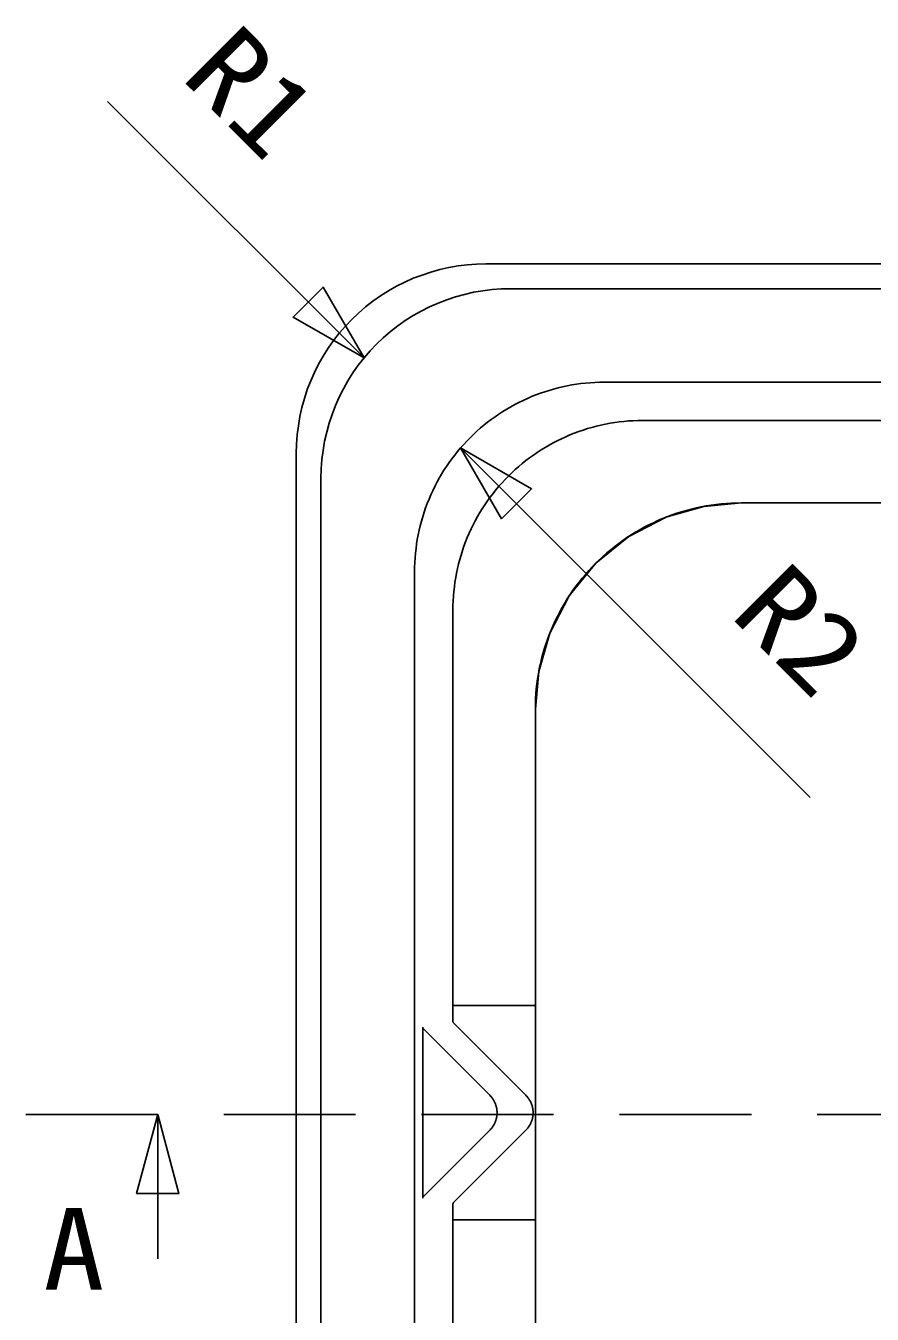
# Model space of a CAD drawing. Units: millimetres on the paper. Extents: x -200 to 200, y -121 to 121.
# Drawn here: x -63 to -50.17, y 54.86 to 74.4 of the extents above; entities that cross this region are included whole.
import ezdxf
from ezdxf.enums import TextEntityAlignment as Align

# ---------------------------------------------------------------- set-up
doc = ezdxf.new("R2010")
doc.units = ezdxf.units.MM
doc.linetypes.add('DASHED2', pattern=[3, 2, -1])
doc.layers.add('0-5_一般', color=7, linetype='Continuous')
doc.styles.add('ＭＳ 明朝', font='')
doc.styles.get('ＭＳ 明朝').set_extended_font_data('MS Mincho')

msp = doc.modelspace()

# ---------------------------------------------------------------- linework, layer by layer
at = {"layer": '0-5_一般'}
for p, q in [((-57.873, 69.365), (-61.762, 73.254)), ((-56.307, 70.778), (-56.167, 70.788)), ((-56.167, 70.788), (-56.026, 70.791)), ((-56.026, 70.791), (-46.026, 70.791)), ((-56.211, 70.361), (-56.072, 70.385)), ((-55.651, 70.416), (-46.026, 70.416)), ((-54.514, 68.984), (-54.443, 68.99)), ((-54.443, 68.99), (-54.373, 68.994)), ((-54.373, 68.994), (-54.302, 68.997)), ((-54.302, 68.997), (-54.232, 68.998)), ((-54.232, 68.998), (-46.026, 68.998)), ((-55.332, 68.779), (-55.267, 68.805)), ((-55.267, 68.805), (-55.2, 68.83)), ((-55.2, 68.83), (-55.134, 68.853)), ((-55.134, 68.853), (-55.066, 68.874)), ((-55.066, 68.874), (-54.999, 68.893)), ((-54.999, 68.893), (-54.93, 68.911)), ((-54.93, 68.911), (-54.862, 68.928)), ((-54.862, 68.928), (-54.793, 68.942)), ((-54.793, 68.942), (-54.723, 68.955)), ((-54.723, 68.955), (-54.654, 68.967)), ((-54.654, 68.967), (-54.584, 68.976)), ((-54.584, 68.976), (-54.514, 68.984)), ((-58.845, 68.477), (-58.814, 68.615)), ((-58.358, 68.51), (-58.307, 68.642)), ((-55.71, 68.589), (-55.649, 68.624)), ((-55.649, 68.624), (-55.587, 68.658)), ((-55.587, 68.658), (-55.524, 68.691)), ((-55.524, 68.691), (-55.461, 68.722)), ((-55.461, 68.722), (-55.397, 68.751)), ((-55.397, 68.751), (-55.332, 68.779)), ((-56.001, 68.389), (-55.944, 68.432)), ((-55.944, 68.432), (-55.887, 68.473)), ((-55.887, 68.473), (-55.829, 68.513)), ((-55.829, 68.513), (-55.77, 68.552)), ((-55.77, 68.552), (-55.71, 68.589)), ((-54.003, 68.395), (-53.932, 68.403)), ((-53.932, 68.403), (-53.862, 68.409)), ((-53.862, 68.409), (-53.792, 68.413)), ((-53.792, 68.413), (-53.721, 68.416)), ((-53.721, 68.416), (-53.651, 68.416)), ((-53.651, 68.416), (-47.41, 68.416)), ((-56.214, 68.205), (-56.163, 68.253)), ((-56.163, 68.253), (-56.11, 68.3)), ((-56.11, 68.3), (-56.056, 68.345)), ((-56.056, 68.345), (-56.001, 68.389)), ((-54.751, 68.198), (-54.685, 68.224)), ((-54.685, 68.224), (-54.619, 68.248)), ((-54.619, 68.248), (-54.552, 68.271)), ((-54.552, 68.271), (-54.485, 68.293)), ((-54.485, 68.293), (-54.417, 68.312)), ((-54.417, 68.312), (-54.349, 68.33)), ((-54.349, 68.33), (-54.281, 68.347)), ((-54.281, 68.347), (-54.211, 68.361)), ((-54.211, 68.361), (-54.142, 68.374)), ((-54.142, 68.374), (-54.072, 68.385)), ((-54.072, 68.385), (-54.003, 68.395)), ((-56.409, 68), (-56.362, 68.053)), ((-56.362, 68.053), (-56.314, 68.105)), ((-56.314, 68.105), (-56.265, 68.156)), ((-56.265, 68.156), (-56.214, 68.205)), ((-55.129, 68.007), (-55.068, 68.043)), ((-55.068, 68.043), (-55.006, 68.077)), ((-55.006, 68.077), (-54.943, 68.109)), ((-54.943, 68.109), (-54.88, 68.14)), ((-54.88, 68.14), (-54.816, 68.17)), ((-54.88, 68.14), (-54.88, 68.141)), ((-54.816, 68.17), (-54.751, 68.198)), ((-58.901, 67.916), (-58.901, 57.916)), ((-56.582, 67.778), (-56.541, 67.835)), ((-56.541, 67.835), (-56.498, 67.891)), ((-56.498, 67.891), (-56.454, 67.947)), ((-56.454, 67.947), (-56.409, 68)), ((-56.409, 68), (-51.107, 62.699)), ((-55.419, 67.808), (-55.363, 67.851)), ((-55.363, 67.851), (-55.306, 67.892)), ((-55.306, 67.892), (-55.248, 67.932)), ((-55.248, 67.932), (-55.189, 67.97)), ((-55.189, 67.97), (-55.129, 68.007)), ((-56.698, 67.601), (-56.661, 67.661)), ((-56.661, 67.661), (-56.622, 67.72)), ((-56.622, 67.72), (-56.582, 67.778)), ((-55.684, 67.574), (-55.633, 67.624)), ((-55.633, 67.624), (-55.581, 67.672)), ((-55.581, 67.672), (-55.528, 67.718)), ((-55.528, 67.718), (-55.474, 67.764)), ((-55.474, 67.764), (-55.419, 67.808)), ((-58.526, 67.541), (-58.526, 57.916)), ((-56.8, 67.415), (-56.767, 67.478)), ((-56.767, 67.478), (-56.733, 67.54)), ((-56.733, 67.54), (-56.698, 67.601)), ((-55.828, 67.419), (-55.781, 67.472)), ((-55.781, 67.472), (-55.733, 67.524)), ((-55.733, 67.524), (-55.684, 67.574)), ((-56.888, 67.223), (-56.86, 67.288)), ((-56.86, 67.288), (-56.831, 67.352)), ((-56.831, 67.352), (-56.8, 67.415)), ((-56.001, 67.197), (-55.96, 67.254)), ((-55.96, 67.254), (-55.917, 67.31)), ((-55.917, 67.31), (-55.873, 67.365)), ((-55.873, 67.365), (-55.828, 67.419)), ((-56.962, 67.024), (-56.939, 67.091)), ((-56.939, 67.091), (-56.914, 67.157)), ((-56.914, 67.157), (-56.888, 67.223)), ((-56.117, 67.019), (-56.08, 67.079)), ((-56.08, 67.079), (-56.041, 67.139)), ((-56.041, 67.139), (-56.001, 67.197)), ((-53.299, 66.948), (-52.719, 67.114)), ((-53.299, 66.948), (-52.76, 67.106)), ((-53.298, 66.948), (-52.835, 67.09)), ((-53.298, 66.948), (-52.91, 67.073)), ((-53.297, 66.948), (-52.984, 67.053)), ((-53.058, 67.032), (-52.984, 67.053)), ((-52.984, 67.053), (-52.91, 67.073)), ((-52.91, 67.073), (-52.835, 67.09)), ((-52.835, 67.09), (-52.76, 67.106)), ((-52.76, 67.106), (-52.685, 67.12)), ((-52.717, 67.114), (-52.151, 67.166)), ((-52.716, 67.115), (-52.227, 67.165)), ((-52.716, 67.115), (-52.304, 67.163)), ((-52.715, 67.115), (-52.38, 67.158)), ((-52.714, 67.115), (-52.457, 67.151)), ((-52.712, 67.115), (-52.533, 67.143)), ((-52.707, 67.116), (-52.609, 67.133)), ((-52.685, 67.12), (-52.609, 67.133)), ((-52.609, 67.133), (-52.533, 67.143)), ((-52.533, 67.143), (-52.457, 67.151)), ((-52.457, 67.151), (-52.38, 67.158)), ((-52.38, 67.158), (-52.304, 67.163)), ((-52.304, 67.163), (-52.227, 67.165)), ((-52.227, 67.165), (-52.151, 67.166)), ((-52.151, 67.166), (-46.026, 67.166)), ((-57.021, 66.821), (-57.003, 66.889)), ((-57.003, 66.889), (-56.983, 66.957)), ((-56.983, 66.957), (-56.962, 67.024)), ((-56.219, 66.834), (-56.186, 66.897)), ((-56.186, 66.897), (-56.152, 66.958)), ((-56.152, 66.958), (-56.117, 67.019)), ((-53.859, 66.658), (-53.301, 66.947)), ((-53.858, 66.658), (-53.346, 66.928)), ((-53.858, 66.658), (-53.417, 66.898)), ((-53.858, 66.659), (-53.487, 66.866)), ((-53.556, 66.833), (-53.487, 66.866)), ((-53.487, 66.866), (-53.417, 66.898)), ((-53.417, 66.898), (-53.346, 66.928)), ((-53.346, 66.928), (-53.275, 66.957)), ((-53.296, 66.949), (-53.058, 67.032)), ((-53.295, 66.949), (-53.131, 67.009)), ((-53.291, 66.951), (-53.203, 66.984)), ((-53.275, 66.957), (-53.203, 66.984)), ((-53.203, 66.984), (-53.131, 67.009)), ((-53.131, 67.009), (-53.058, 67.032)), ((-57.065, 66.614), (-57.052, 66.684)), ((-57.052, 66.684), (-57.037, 66.753)), ((-57.037, 66.753), (-57.021, 66.821)), ((-56.307, 66.642), (-56.279, 66.706)), ((-56.279, 66.706), (-56.25, 66.771)), ((-56.25, 66.771), (-56.219, 66.834)), ((-54.36, 66.251), (-53.861, 66.657)), ((-53.887, 66.64), (-53.822, 66.682)), ((-53.857, 66.659), (-53.556, 66.833)), ((-53.856, 66.66), (-53.624, 66.797)), ((-53.854, 66.661), (-53.691, 66.76)), ((-53.849, 66.664), (-53.757, 66.722)), ((-53.822, 66.682), (-53.757, 66.722)), ((-53.757, 66.722), (-53.691, 66.76)), ((-53.691, 66.76), (-53.624, 66.797)), ((-53.624, 66.797), (-53.556, 66.833)), ((-57.093, 66.404), (-57.085, 66.475)), ((-57.085, 66.475), (-57.076, 66.544)), ((-57.076, 66.544), (-57.065, 66.614)), ((-56.381, 66.443), (-56.358, 66.51)), ((-56.358, 66.51), (-56.333, 66.576)), ((-56.333, 66.576), (-56.307, 66.642)), ((-54.36, 66.251), (-53.887, 66.64)), ((-54.36, 66.251), (-53.95, 66.596)), ((-54.36, 66.251), (-54.012, 66.551)), ((-54.36, 66.251), (-54.073, 66.505)), ((-54.36, 66.251), (-54.133, 66.457)), ((-54.192, 66.408), (-54.133, 66.457)), ((-54.133, 66.457), (-54.073, 66.505)), ((-54.073, 66.505), (-54.012, 66.551)), ((-54.012, 66.551), (-53.95, 66.596)), ((-53.95, 66.596), (-53.887, 66.64)), ((-57.106, 66.193), (-57.103, 66.264)), ((-57.103, 66.264), (-57.099, 66.334)), ((-57.099, 66.334), (-57.093, 66.404)), ((-56.439, 66.24), (-56.421, 66.308)), ((-56.421, 66.308), (-56.402, 66.376)), ((-56.402, 66.376), (-56.381, 66.443)), ((-54.36, 66.251), (-54.192, 66.408)), ((-54.36, 66.251), (-54.249, 66.357)), ((-54.36, 66.251), (-54.305, 66.305)), ((-54.305, 66.305), (-54.249, 66.357)), ((-54.249, 66.357), (-54.192, 66.408)), ((-57.107, 66.123), (-57.106, 66.193)), ((-57.107, 66.123), (-57.107, 57.916)), ((-56.483, 66.033), (-56.47, 66.102)), ((-56.47, 66.102), (-56.456, 66.171)), ((-56.456, 66.171), (-56.439, 66.24)), ((-54.766, 65.751), (-54.36, 66.251)), ((-54.749, 65.778), (-54.36, 66.251)), ((-54.706, 65.841), (-54.36, 66.251)), ((-54.661, 65.903), (-54.36, 66.251)), ((-54.614, 65.964), (-54.36, 66.251)), ((-54.566, 66.024), (-54.36, 66.251)), ((-54.566, 66.024), (-54.517, 66.083)), ((-54.517, 66.083), (-54.36, 66.251)), ((-54.517, 66.083), (-54.466, 66.14)), ((-54.466, 66.14), (-54.36, 66.251)), ((-54.466, 66.14), (-54.414, 66.196)), ((-54.414, 66.196), (-54.36, 66.251)), ((-56.512, 65.823), (-56.504, 65.893)), ((-56.504, 65.893), (-56.494, 65.963)), ((-56.494, 65.963), (-56.483, 66.033)), ((-54.706, 65.841), (-54.661, 65.903)), ((-54.661, 65.903), (-54.614, 65.964)), ((-54.614, 65.964), (-54.566, 66.024)), ((-56.525, 65.612), (-56.522, 65.682)), ((-56.522, 65.682), (-56.518, 65.753)), ((-56.518, 65.753), (-56.512, 65.823)), ((-55.056, 65.192), (-54.767, 65.749)), ((-55.038, 65.237), (-54.767, 65.749)), ((-55.008, 65.308), (-54.768, 65.749)), ((-54.976, 65.377), (-54.768, 65.748)), ((-54.942, 65.446), (-54.768, 65.748)), ((-54.907, 65.514), (-54.769, 65.747)), ((-54.87, 65.582), (-54.77, 65.745)), ((-54.831, 65.648), (-54.773, 65.74)), ((-54.831, 65.648), (-54.791, 65.713)), ((-54.791, 65.713), (-54.749, 65.778)), ((-54.749, 65.778), (-54.706, 65.841)), ((-56.526, 65.541), (-56.525, 65.612)), ((-56.526, 65.541), (-56.526, 59.301)), ((-54.942, 65.446), (-54.907, 65.514)), ((-54.907, 65.514), (-54.87, 65.582)), ((-54.87, 65.582), (-54.831, 65.648)), ((-55.038, 65.237), (-55.008, 65.308)), ((-55.008, 65.308), (-54.976, 65.377)), ((-54.976, 65.377), (-54.942, 65.446)), ((-55.223, 64.61), (-55.057, 65.19)), ((-55.216, 64.651), (-55.057, 65.189)), ((-55.2, 64.726), (-55.057, 65.189)), ((-55.182, 64.801), (-55.057, 65.189)), ((-55.162, 64.875), (-55.057, 65.188)), ((-55.141, 64.949), (-55.058, 65.187)), ((-55.118, 65.022), (-55.058, 65.185)), ((-55.118, 65.022), (-55.093, 65.094)), ((-55.093, 65.094), (-55.06, 65.182)), ((-55.093, 65.094), (-55.066, 65.166)), ((-55.066, 65.166), (-55.038, 65.237)), ((-55.162, 64.875), (-55.141, 64.949)), ((-55.141, 64.949), (-55.118, 65.022)), ((-55.216, 64.651), (-55.2, 64.726)), ((-55.2, 64.726), (-55.182, 64.801)), ((-55.182, 64.801), (-55.162, 64.875)), ((-55.276, 64.041), (-55.224, 64.607)), ((-55.275, 64.118), (-55.224, 64.607)), ((-55.272, 64.195), (-55.224, 64.607)), ((-55.267, 64.271), (-55.224, 64.606)), ((-55.261, 64.348), (-55.224, 64.605)), ((-55.252, 64.424), (-55.225, 64.603)), ((-55.252, 64.424), (-55.242, 64.5)), ((-55.242, 64.5), (-55.225, 64.598)), ((-55.242, 64.5), (-55.23, 64.576)), ((-55.23, 64.576), (-55.216, 64.651)), ((-55.267, 64.271), (-55.261, 64.348)), ((-55.261, 64.348), (-55.252, 64.424)), ((-55.276, 64.041), (-55.275, 64.118)), ((-55.275, 64.118), (-55.272, 64.195)), ((-55.272, 64.195), (-55.267, 64.271)), ((-55.276, 64.041), (-55.276, 57.916)), ((-56.526, 59.541), (-55.276, 59.541)), ((-56.525, 59.297), (-56.526, 59.301)), ((-56.525, 59.293), (-56.525, 59.297)), ((-56.523, 59.289), (-56.525, 59.293)), ((-56.522, 59.285), (-56.523, 59.289)), ((-56.519, 59.282), (-56.522, 59.285)), ((-56.516, 59.278), (-56.519, 59.282)), ((-55.42, 58.182), (-56.516, 59.278)), ((-56.984, 59.212), (-56.984, 57.916)), ((-56.98, 59.196), (-56.977, 59.192)), ((-55.967, 58.182), (-56.977, 59.192)), ((-55.413, 58.175), (-55.42, 58.182)), ((-55.407, 58.168), (-55.413, 58.175)), ((-55.401, 58.161), (-55.407, 58.168)), ((-55.395, 58.154), (-55.401, 58.161)), ((-55.389, 58.147), (-55.395, 58.154)), ((-55.384, 58.14), (-55.389, 58.147)), ((-55.378, 58.132), (-55.384, 58.14)), ((-55.373, 58.125), (-55.378, 58.132)), ((-55.368, 58.117), (-55.373, 58.125)), ((-55.363, 58.109), (-55.368, 58.117)), ((-55.359, 58.101), (-55.363, 58.109)), ((-55.354, 58.093), (-55.359, 58.101)), ((-55.35, 58.085), (-55.354, 58.093)), ((-55.346, 58.077), (-55.35, 58.085)), ((-55.342, 58.068), (-55.346, 58.077)), ((-55.338, 58.06), (-55.342, 58.068)), ((-55.335, 58.051), (-55.338, 58.06)), ((-55.332, 58.043), (-55.335, 58.051)), ((-61.001, 57.891), (-61.001, 55.699)), ((-58.901, 47.916), (-58.901, 57.916)), ((-58.526, 48.291), (-58.526, 57.916)), ((-57.107, 49.71), (-57.107, 57.916)), ((-56.984, 56.621), (-56.984, 57.91)), ((-55.862, 57.852), (-55.864, 57.843)), ((-55.861, 57.861), (-55.862, 57.852)), ((-55.86, 57.87), (-55.861, 57.861)), ((-55.859, 57.88), (-55.86, 57.87)), ((-55.858, 57.889), (-55.859, 57.88)), ((-55.857, 57.898), (-55.858, 57.889)), ((-55.857, 57.916), (-55.857, 57.907)), ((-55.857, 57.907), (-55.857, 57.898)), ((-55.329, 58.034), (-55.332, 58.043)), ((-55.326, 58.025), (-55.329, 58.034)), ((-55.323, 58.016), (-55.326, 58.025)), ((-55.321, 58.007), (-55.323, 58.016)), ((-55.319, 57.999), (-55.321, 58.007)), ((-55.317, 57.99), (-55.319, 57.999)), ((-55.315, 57.98), (-55.317, 57.99)), ((-55.314, 57.971), (-55.315, 57.98)), ((-55.313, 57.962), (-55.314, 57.971)), ((-55.312, 57.953), (-55.313, 57.962)), ((-55.311, 57.944), (-55.312, 57.953)), ((-55.31, 57.935), (-55.311, 57.944)), ((-55.31, 57.926), (-55.31, 57.935)), ((-55.31, 57.916), (-55.31, 57.926)), ((-55.276, 51.791), (-55.276, 57.916)), ((-55.96, 57.658), (-55.967, 57.651)), ((-55.954, 57.665), (-55.96, 57.658)), ((-55.948, 57.671), (-55.954, 57.665)), ((-55.942, 57.678), (-55.948, 57.671)), ((-55.936, 57.686), (-55.942, 57.678)), ((-55.931, 57.693), (-55.936, 57.686)), ((-55.925, 57.7), (-55.931, 57.693)), ((-55.92, 57.708), (-55.925, 57.7)), ((-55.915, 57.716), (-55.92, 57.708)), ((-55.91, 57.724), (-55.915, 57.716)), ((-55.906, 57.732), (-55.91, 57.724)), ((-55.901, 57.74), (-55.906, 57.732)), ((-55.897, 57.748), (-55.901, 57.74)), ((-55.893, 57.756), (-55.897, 57.748)), ((-55.889, 57.764), (-55.893, 57.756)), ((-55.885, 57.773), (-55.889, 57.764)), ((-55.882, 57.781), (-55.885, 57.773)), ((-55.879, 57.79), (-55.882, 57.781)), ((-55.876, 57.799), (-55.879, 57.79)), ((-55.873, 57.808), (-55.876, 57.799)), ((-55.87, 57.816), (-55.873, 57.808)), ((-55.868, 57.825), (-55.87, 57.816)), ((-55.866, 57.834), (-55.868, 57.825)), ((-55.864, 57.843), (-55.866, 57.834)), ((-55.967, 57.651), (-56.977, 56.641)), ((-55.42, 57.651), (-56.516, 56.554)), ((-56.982, 56.632), (-56.984, 56.626)), ((-56.984, 56.626), (-56.984, 56.621)), ((-56.98, 56.637), (-56.982, 56.632)), ((-56.977, 56.641), (-56.98, 56.637)), ((-56.526, 50.291), (-56.526, 56.532)), ((-56.516, 56.554), (-56.519, 56.552)), ((-56.526, 56.291), (-55.276, 56.291))]:
    msp.add_line(p, q, dxfattribs=at)
at = {"layer": '0-5_一般', "linetype": 'DASHED2'}
msp.add_line((-63.001, 57.891), (-43.001, 57.891), dxfattribs=at)
at = {"layer": '0-5_一般'}
for points in [[(-58.814, 68.615), (-58.777, 68.751), (-58.733, 68.885), (-58.682, 69.017), (-58.625, 69.146), (-58.561, 69.272), (-58.492, 69.394), (-58.416, 69.514), (-58.335, 69.629), (-58.248, 69.74), (-58.156, 69.847), (-58.059, 69.949), (-57.956, 70.047), (-57.849, 70.139), (-57.738, 70.226), (-57.623, 70.307), (-57.504, 70.382), (-57.381, 70.452), (-57.255, 70.515), (-57.126, 70.573), (-56.994, 70.623), (-56.86, 70.668), (-56.724, 70.705), (-56.586, 70.736), (-56.447, 70.76), (-56.307, 70.778)], [(-58.307, 68.642), (-58.25, 68.771), (-58.186, 68.897), (-58.117, 69.019), (-58.041, 69.139), (-57.96, 69.254), (-57.873, 69.365), (-57.781, 69.472), (-57.684, 69.574), (-57.581, 69.672), (-57.474, 69.764), (-57.363, 69.851), (-57.248, 69.932), (-57.129, 70.007), (-57.006, 70.077), (-56.88, 70.14), (-56.751, 70.198), (-56.619, 70.248), (-56.485, 70.293), (-56.349, 70.33), (-56.211, 70.361)], [(-56.072, 70.385), (-55.932, 70.403), (-55.792, 70.413), (-55.651, 70.416)], [(-58.901, 67.916), (-58.897, 68.057), (-58.887, 68.198), (-58.869, 68.338), (-58.845, 68.477)], [(-58.526, 67.541), (-58.522, 67.682), (-58.512, 67.823), (-58.494, 67.963), (-58.47, 68.102), (-58.439, 68.24), (-58.402, 68.376), (-58.358, 68.51)], [(-56.975, 59.19), (-56.977, 59.192), (-56.98, 59.196), (-56.982, 59.201), (-56.984, 59.207), (-56.984, 59.212)], [(-55.857, 57.916), (-55.857, 57.926), (-55.857, 57.935), (-55.858, 57.944), (-55.859, 57.953), (-55.86, 57.962), (-55.861, 57.971), (-55.862, 57.98), (-55.864, 57.99), (-55.866, 57.999), (-55.868, 58.007), (-55.87, 58.016), (-55.873, 58.025), (-55.876, 58.034), (-55.879, 58.043), (-55.882, 58.051), (-55.885, 58.06), (-55.889, 58.068), (-55.893, 58.077), (-55.897, 58.085), (-55.901, 58.093), (-55.906, 58.101), (-55.91, 58.109), (-55.915, 58.117), (-55.92, 58.125), (-55.925, 58.132), (-55.931, 58.14), (-55.936, 58.147), (-55.942, 58.154), (-55.948, 58.161), (-55.954, 58.168), (-55.96, 58.175), (-55.967, 58.182)], [(-55.31, 57.916), (-55.31, 57.907), (-55.31, 57.898), (-55.311, 57.889), (-55.312, 57.88), (-55.313, 57.87), (-55.314, 57.861), (-55.315, 57.852), (-55.317, 57.843), (-55.319, 57.834), (-55.321, 57.825), (-55.323, 57.816), (-55.326, 57.808), (-55.329, 57.799), (-55.332, 57.79), (-55.335, 57.781), (-55.338, 57.773), (-55.342, 57.764), (-55.346, 57.756), (-55.35, 57.748), (-55.354, 57.74), (-55.359, 57.732), (-55.363, 57.724), (-55.368, 57.716), (-55.373, 57.708), (-55.378, 57.7), (-55.384, 57.693), (-55.389, 57.686), (-55.395, 57.678), (-55.401, 57.671), (-55.407, 57.665), (-55.413, 57.658), (-55.42, 57.651)], [(-56.98, 56.637), (-56.977, 56.641), (-56.975, 56.643)], [(-56.524, 56.541), (-56.525, 56.536), (-56.526, 56.532)], [(-56.519, 56.552), (-56.521, 56.549), (-56.523, 56.545), (-56.524, 56.541)]]:
    msp.add_lwpolyline(points, dxfattribs=at)
for points in [[(-57.873, 69.365), (-58.949, 69.986), (-58.494, 70.441)], [(-56.409, 68), (-55.333, 67.379), (-55.788, 66.925)], [(-61.001, 57.891), (-60.679, 56.691), (-61.322, 56.691)]]:
    msp.add_lwpolyline(points, close=True, dxfattribs=at)

# ---------------------------------------------------------------- texts
at = {"layer": '0-5_一般', "style": 'ＭＳ 明朝', "width": 1.1}
for s, p in [('R1', (-60.933, 73.355)), ('R2', (-52.611, 65.197))]:
    msp.add_text(s, height=1.241, rotation=315, dxfattribs=at).set_placement(p, align=Align.BOTTOM_LEFT)
msp.add_text('A', height=1.241, dxfattribs=at).set_placement((-62.736, 54.86), align=Align.BOTTOM_LEFT)

doc.saveas('drawing.dxf')
